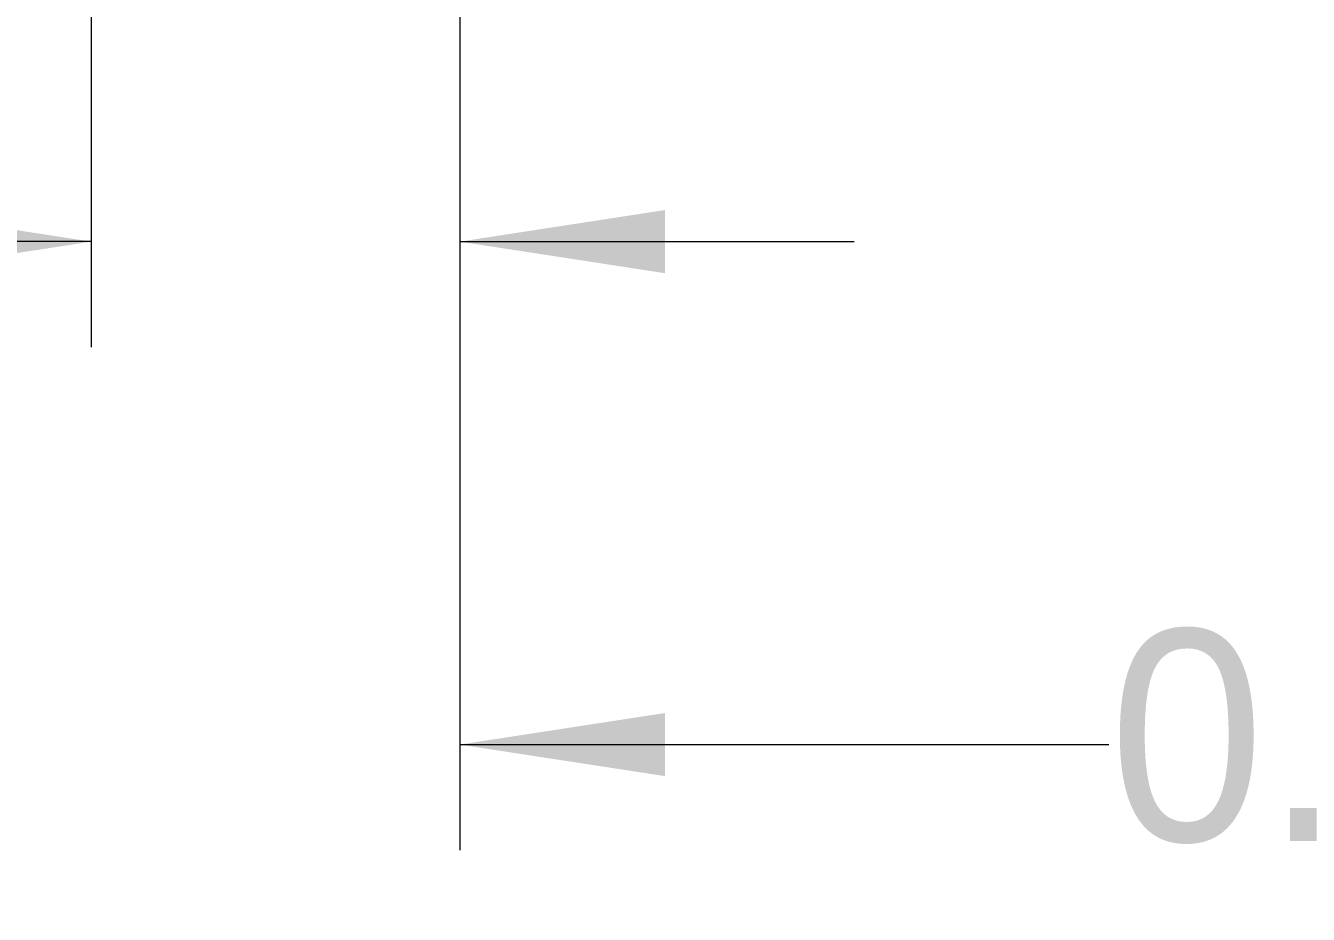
# Model space of a CAD drawing. Header units: inches. Extents: x 0.12 to 5.38, y 0.12 to 4.12.
# Drawn here: x 4.1704 to 4.5498, y 1.2499 to 1.5128 of the extents above; entities that cross this region are included whole.
import ezdxf

# ---------------------------------------------------------------- set-up
doc = ezdxf.new("R2010")
doc.units = ezdxf.units.IN
doc.header["$LTSCALE"] = 0.5
doc.header["$MEASUREMENT"] = 0
doc.linetypes.add('SLD-Solid', pattern=[0])
doc.styles.add('SLDTEXTSTYLE0', font='ARIAL.TTF', dxfattribs={"width": 0.948})
doc.dimstyles.new('SLDDIMSTYLE2', dxfattribs={"dimtxt": 0.060669, "dimasz": 0.060669, "dimexe": 0, "dimexo": 0.0625, "dimgap": 0.015167, "dimtad": 0, "dimtih": 1, "dimtoh": 1, "dimdec": 3, "dimrnd": 1e-09, "dimdsep": 46, "dimtxsty": 'SLDTEXTSTYLE0', "dimsah": 1, "dimcen": 0.09, "dimadec": 0, "dimazin": 2, "dimtfac": 1, "dimtdec": 3, "dimtofl": 0, "dimtmove": 0, "dimatfit": 3, "dimfxl": 0, "dimfrac": 2, "dimtolj": 1, "dimtzin": 12, "dimarcsym": 0})
doc.dimstyles.new('SLDDIMSTYLE3', dxfattribs={"dimtxt": 0.060669, "dimasz": 0.060669, "dimexe": 0, "dimexo": 0.0625, "dimgap": 0.015167, "dimtad": 0, "dimtih": 1, "dimtoh": 1, "dimdec": 3, "dimrnd": 1e-09, "dimdsep": 46, "dimtxsty": 'SLDTEXTSTYLE0', "dimsah": 1, "dimcen": 0.09, "dimadec": 0, "dimazin": 2, "dimtfac": 1, "dimtdec": 3, "dimtmove": 0, "dimatfit": 0, "dimfxl": 0, "dimfrac": 2, "dimtolj": 1, "dimtzin": 12, "dimarcsym": 0})

# ---------------------------------------------------------------- blocks, each defined once
blk = doc.blocks.new('_D_2')
at = {"color": 7, "linetype": 'SLD-Solid', "lineweight": 18}
for p, q in [((4.1898, 1.877), (4.1898, 1.41766)), ((4.2988, 1.877), (4.2988, 1.41766)), ((4.1898, 1.44891), (4.04715, 1.44891)), ((4.2988, 1.44891), (4.41547, 1.44891))]:
    blk.add_line(p, q, dxfattribs=at)
for points in [[(4.1898, 1.44891), (4.12913, 1.45824), (4.12913, 1.43957)], [(4.2988, 1.44891), (4.35947, 1.43957), (4.35947, 1.45824)]]:
    blk.add_solid(points, dxfattribs=at)
at = {"color": 7, "linetype": 'SLD-Solid', "lineweight": 18, "char_height": 0.0625, "attachment_point": 1, "style": 'SLDTEXTSTYLE0'}
for s, insert in [('0.109', (3.6169, 1.52947)), ('"', (3.8252, 1.52947)), ('Wall Thickness', (3.46364, 1.43635))]:
    blk.add_mtext(s, dxfattribs=dict(at, insert=insert))
blk = doc.blocks.new('_D_3')
at = {"color": 7, "linetype": 'SLD-Solid', "lineweight": 18}
for p, q in [((4.2988, 1.877), (4.2988, 1.26891)), ((4.9208, 1.877), (4.9208, 1.26891)), ((4.2988, 1.30016), (4.49081, 1.30016)), ((4.9208, 1.30016), (4.72878, 1.30016))]:
    blk.add_line(p, q, dxfattribs=at)
for points in [[(4.2988, 1.30016), (4.35947, 1.29083), (4.35947, 1.30949)], [(4.9208, 1.30016), (4.86013, 1.30949), (4.86013, 1.29083)]]:
    blk.add_solid(points, dxfattribs=at)
at = {"color": 7, "linetype": 'SLD-Solid', "lineweight": 18, "char_height": 0.0625, "attachment_point": 1, "style": 'SLDTEXTSTYLE0'}
for s, insert in [('0.622', (4.49081, 1.33414)), ('"', (4.69915, 1.33414))]:
    blk.add_mtext(s, dxfattribs=dict(at, insert=insert))

msp = doc.modelspace()

# ---------------------------------------------------------------- dimensions: what is measured, and where the dimension line sits
at = {"color": 7, "linetype": 'SLD-Solid', "lineweight": 18}
for base, p1, p2, text, dimstyle, picture, middle in [((4.2988, 1.44891), (4.1898, 1.9395), (4.2988, 1.9395), '<>"\\PWall Thickness', 'SLDDIMSTYLE3', '_D_2', (3.73586, 1.44891)), ((4.9208, 1.30016), (4.2988, 1.9395), (4.9208, 1.9395), '<>"', 'SLDDIMSTYLE2', '_D_3', (4.6098, 1.30016))]:
    dim = msp.add_linear_dim(base=base, p1=p1, p2=p2, text=text, dimstyle=dimstyle, dxfattribs=at)
    dim.commit()
    dim.dimension.update_dxf_attribs({"geometry": picture, "text_midpoint": middle, "dimtype": 160})

doc.saveas('drawing.dxf')
